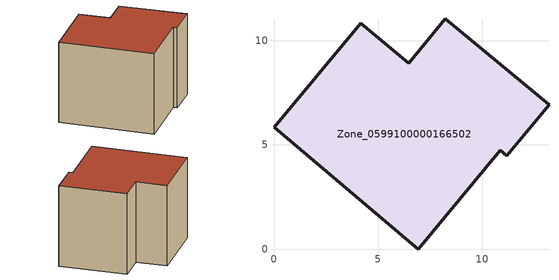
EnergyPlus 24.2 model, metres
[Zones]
Zone_0599100000166502
 floor ground (C_G): 8.24,11.06 13.22,6.95 11.18,4.49 10.87,4.74 6.92,0 0,5.85 4.16,10.85 6.47,8.93 z0
 wall outside (C_F): 4.16,10.85 0,5.85 6.92,0 10.87,4.74 11.18,4.49 13.22,6.95 8.24,11.06 6.47,8.93 4.16,10.85 z0:7.98
 roof outside (C_R): 8.24,11.06 6.47,8.93 4.16,10.85 0,5.85 6.92,0 10.87,4.74 11.18,4.49 13.22,6.95 z7.98
[BUILDING]
Pand.0599100000166502: North Axis=0; Terrain=City; Loads Convergence Tolerance Value=0.04; Temperature Convergence Tolerance Value=0.4; Solar Distribution=FullExterior; Maximum Number of Warmup Days=25; Minimum Number of Warmup Days=1
[Site:Location]
Rotterdam.The.Hague.AP_ZH_NLD Design_Conditions: Latitude=51.96; Longitude=4.45; Time Zone=1; Elevation=-4.5
[SITE:GROUNDTEMPERATURE:BUILDINGSURFACE]
18, 18, 18, 18, 18, 18, 18, 18, 18, 18, 18, 18
[MATERIAL] Thermal Absorptance=0.9; Solar Absorptance=0.7; Visible Absorptance=0.7
Name | Roughness | Thickness | Conductivity | Density | Specific Heat
G.TC.1946-1964 | MediumSmooth | 0.15 | 1 | 540 | 1210
F.TC.1946-1964 | Rough | 0.3 | 0.857143 | 1920 | 840
R.TC.1946-1964 | MediumRough | 0.2 | 0.235294 | 1500 | 1000
[CONSTRUCTION]
C_G: G.TC.1946-1964
C_F: F.TC.1946-1964
C_R: R.TC.1946-1964
[ZONE]
Zone_0599100000166502: Type=1; Multiplier=1; Ceiling Height=Autocalculate; Volume=Autocalculate; Floor Area=autocalculate; Part of Total Floor Area=Yes
[ZONEINFILTRATION:DESIGNFLOWRATE]
Infil_Zone_0599100000166502: Zone or ZoneList or Space or SpaceList=Zone_0599100000166502; Schedule=AlwaysOn; Design Flow Rate Calculation Method=Flow/Area; Flow Rate per Floor Area=0.003; Constant Term Coefficient=1; Temperature Term Coefficient=0; Velocity Term Coefficient=0; Velocity Squared Term Coefficient=0
[HVACTEMPLATE:ZONE:IDEALLOADSAIRSYSTEM]
Zone_0599100000166502: Maximum Heating Supply Air Temperature=50; Minimum Cooling Supply Air Temperature=13; Maximum Heating Supply Air Humidity Ratio=0.0156; Minimum Cooling Supply Air Humidity Ratio=0.0077; Heating Limit=NoLimit; Cooling Limit=NoLimit; Dehumidification Control Type=ConstantSensibleHeatRatio; Cooling Sensible Heat Ratio=0.7; Dehumidification Setpoint=60; Humidification Control Type=None; Humidification Setpoint=30; Outdoor Air Method=None; Outdoor Air Flow Rate per Person=0.00944; Outdoor Air Flow Rate per Zone Floor Area=0; Outdoor Air Flow Rate per Zone=0; Demand Controlled Ventilation Type=None; Outdoor Air Economizer Type=NoEconomizer; Heat Recovery Type=None; Sensible Heat Recovery Effectiveness=0.7; Latent Heat Recovery Effectiveness=0.65
[ZONECONTROL:THERMOSTAT]
ThermostatControl_Zone_0599100000166502: Zone or ZoneList=Zone_0599100000166502; Control Type Schedule=DualSetpointControlType; Control 1=Thermostat_Zone_0599100000166502; Temperature Difference Between Cutout And Setpoint=0
[THERMOSTATSETPOINT:DUALSETPOINT]
Thermostat_Zone_0599100000166502: Heating Setpoint Temperature Schedule=HeatingSetpoint_Zone_0599100000166502; Cooling Setpoint Temperature Schedule=CoolingSetpoint_Zone_0599100000166502
[SCHEDULE:COMPACT]
HeatingSetpoint_Zone_0599100000166502: Through: 12/31, For: AllDays, Until: 24:00, 21
CoolingSetpoint_Zone_0599100000166502: Through: 12/31, For: AllDays, Until: 24:00, 24
DualSetpointControlType: Through: 12/31, For: AllDays, Until: 24:00, 4
AlwaysOn: Through: 12/31, For: AllDays, Until: 24:00, 1
